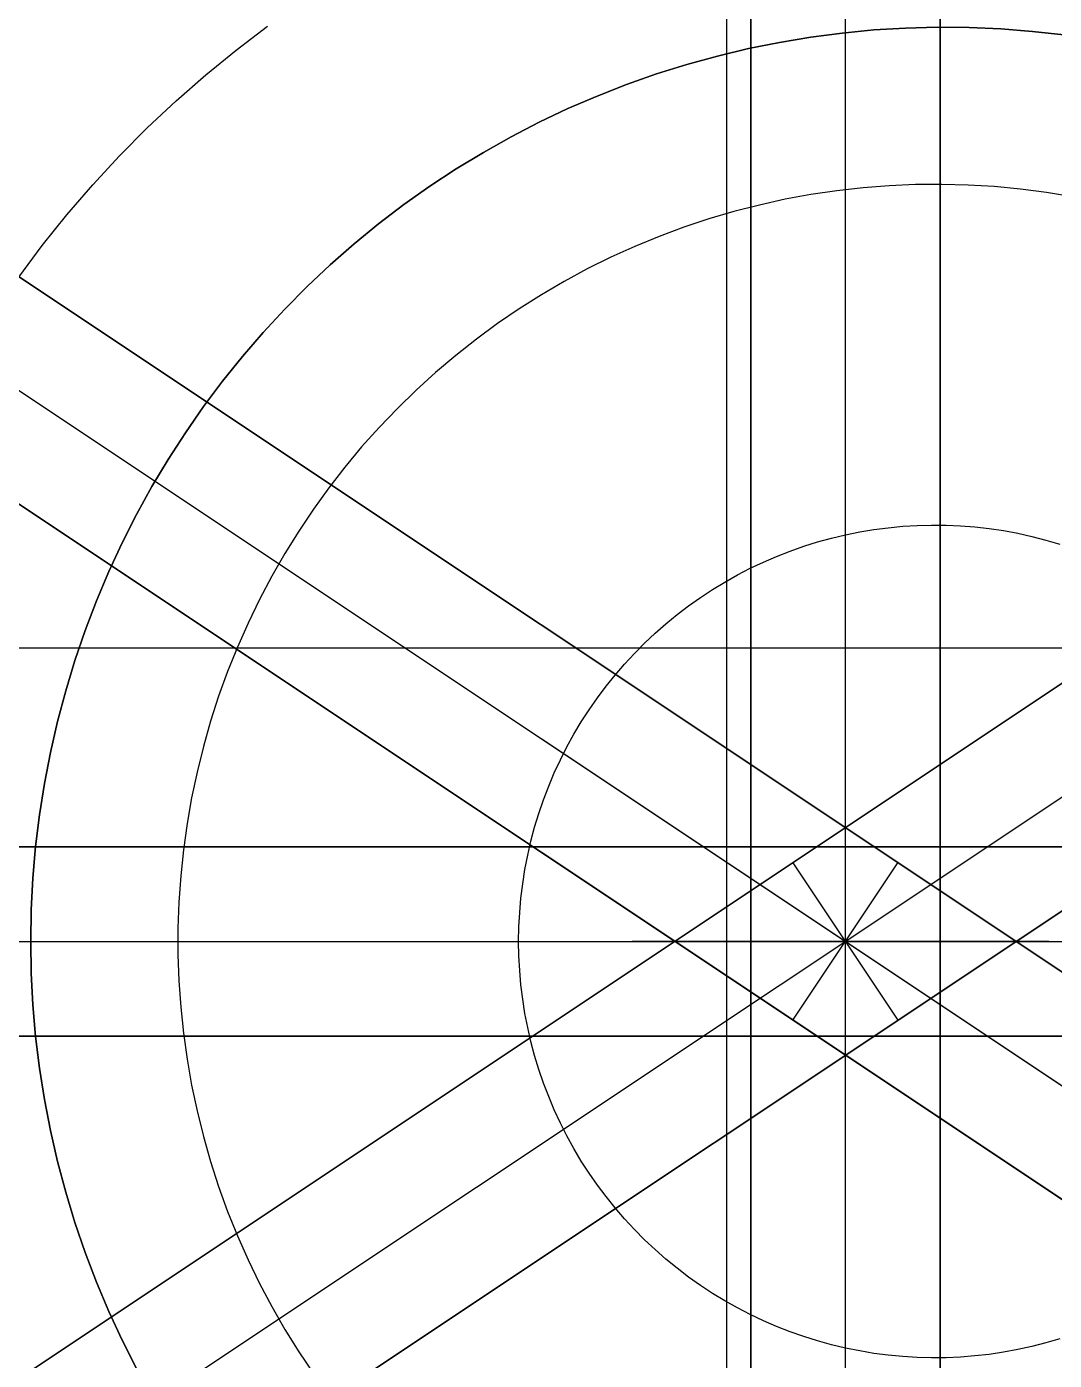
# Model space of a CAD drawing. Header units: millimetres. Extents: x 420 to 781, y -50 to 250.
# Drawn here: x 578.38 to 605.52, y 88.94 to 124.16 of the extents above; entities that cross this region are included whole.
import ezdxf

# ---------------------------------------------------------------- set-up
doc = ezdxf.new("R2010")
doc.units = ezdxf.units.MM
doc.header["$MEASUREMENT"] = 0
doc.layers.add('Default', color=178, linetype='Continuous', true_color=0x000000)
doc.layers.add('Layer 09', color=20, linetype='Continuous', true_color=0xfc262e)

msp = doc.modelspace()

# ---------------------------------------------------------------- linework, layer by layer
at = {"layer": 'Default'}
for p, q in [((448.613, 2.08, 92), (748.613, 202.08, 92)), ((448.613, 2.08), (748.613, 202.08)), ((448.613, 2.08, -80), (748.613, 202.08, -80)), ((751.387, 2.08), (451.387, 202.08)), ((451.387, 202.08), (751.387, 2.08)), ((451.387, 202.08, -80), (751.387, 2.08, -80)), ((450, 200), (750, 0)), ((750, 200, 92), (450, 0, 92)), ((450, 200, 92), (750, 0, 92)), ((596.871, 0, 354.8), (596.871, 200, 354.8)), ((596.871, 0, 454.8), (596.871, 200, 454.8)), ((597.5, 200, -80), (597.5, 0, -80)), ((597.5, 200), (597.5, 0)), ((597.5, 200, 92), (597.5, 0, 92)), ((597.5, 200, 172), (597.5, 0, 172)), ((597.5, 0, 92), (597.5, 200, 92)), ((600, 0, 88), (600, 200, 88)), ((600, 0, 92), (600, 200, 92)), ((600, 0), (600, 200)), ((600, 0), (600, 200)), ((600, 0, 4), (600, 200, 4)), ((602.5, 0, -80), (602.5, 200, -80)), ((602.5, 0), (602.5, 200)), ((602.5, 0, 92), (602.5, 200, 92)), ((602.5, 0, 172), (602.5, 200, 172)), ((602.5, 200, 92), (602.5, 0, 92)), ((448.613, 197.92), (748.613, -2.08)), ((748.613, -2.08), (448.613, 197.92)), ((748.613, -2.08, -80), (448.613, 197.92, -80)), ((751.387, 197.92, 92), (451.387, -2.08, 92)), ((751.387, 197.92), (451.387, -2.08)), ((751.387, 197.92, -80), (451.387, -2.08, -80)), ((737.993, 195, 92), (452.993, 5, 92)), ((737.993, 195, 172), (452.993, 5, 172)), ((737.993, 195, 132), (452.993, 5, 132)), ((452.993, 195, 92), (737.993, 5, 92)), ((452.993, 195, 172), (737.993, 5, 172)), ((452.993, 195, 132), (737.993, 5, 132)), ((742.5, 195, 172), (457.5, 5, 172)), ((457.5, 195, 172), (742.5, 5, 172)), ((462.007, 5, 92), (747.007, 195, 92)), ((462.007, 5, 172), (747.007, 195, 172)), ((462.007, 5, 132), (747.007, 195, 132)), ((747.007, 5, 92), (462.007, 195, 92)), ((747.007, 5, 172), (462.007, 195, 172)), ((747.007, 5, 132), (462.007, 195, 132)), ((583.912, 123.547, 204.8), (584.74, 124.178, 204.8)), ((583.912, 123.547, 179.8), (584.74, 124.178, 179.8)), ((583.912, 123.547, 172), (584.74, 124.178, 172)), ((599.917, 123.996, 204.8), (600.751, 124.076, 204.8)), ((600.751, 124.076, 204.8), (599.917, 123.996, 204.8)), ((600.751, 124.076, 341.8), (599.917, 123.996, 341.8)), ((600.751, 124.076, 204.8), (601.588, 124.127, 204.8)), ((601.588, 124.127, 204.8), (600.751, 124.076, 204.8)), ((601.588, 124.127, 341.8), (600.751, 124.076, 341.8)), ((601.588, 124.127, 204.8), (602.426, 124.149, 204.8)), ((602.426, 124.149, 204.8), (601.588, 124.127, 204.8)), ((602.426, 124.149, 341.8), (601.588, 124.127, 341.8)), ((602.426, 124.149, 204.8), (603.264, 124.142, 204.8)), ((603.264, 124.142, 204.8), (602.426, 124.149, 204.8)), ((603.264, 124.142, 341.8), (602.426, 124.149, 341.8)), ((603.264, 124.142, 204.8), (604.102, 124.105, 204.8)), ((604.102, 124.105, 204.8), (603.264, 124.142, 204.8)), ((604.102, 124.105, 341.8), (603.264, 124.142, 341.8)), ((604.102, 124.105, 204.8), (604.937, 124.04, 204.8)), ((604.937, 124.04, 204.8), (604.102, 124.105, 204.8)), ((604.937, 124.04, 341.8), (604.102, 124.105, 341.8)), ((604.937, 124.04, 204.8), (605.77, 123.946, 204.8)), ((605.77, 123.946, 204.8), (604.937, 124.04, 204.8)), ((605.77, 123.946, 341.8), (604.937, 124.04, 341.8)), ((597.437, 123.584, 204.8), (598.259, 123.75, 204.8)), ((598.259, 123.75, 204.8), (597.437, 123.584, 204.8)), ((598.259, 123.75, 341.8), (597.437, 123.584, 341.8)), ((598.259, 123.75, 204.8), (599.085, 123.888, 204.8)), ((599.085, 123.888, 204.8), (598.259, 123.75, 204.8)), ((599.085, 123.888, 341.8), (598.259, 123.75, 341.8)), ((599.085, 123.888, 204.8), (599.917, 123.996, 204.8)), ((599.917, 123.996, 204.8), (599.085, 123.888, 204.8)), ((599.917, 123.996, 341.8), (599.085, 123.888, 341.8)), ((583.106, 122.888, 204.8), (583.912, 123.547, 204.8)), ((583.106, 122.888, 179.8), (583.912, 123.547, 179.8)), ((583.106, 122.888, 172), (583.912, 123.547, 172)), ((595.813, 123.166, 204.8), (596.622, 123.389, 204.8)), ((596.622, 123.389, 204.8), (595.813, 123.166, 204.8)), ((596.622, 123.389, 341.8), (595.813, 123.166, 341.8)), ((596.622, 123.389, 204.8), (597.437, 123.584, 204.8)), ((597.437, 123.584, 204.8), (596.622, 123.389, 204.8)), ((597.437, 123.584, 341.8), (596.622, 123.389, 341.8)), ((595.013, 122.916, 204.8), (595.813, 123.166, 204.8)), ((595.813, 123.166, 204.8), (595.013, 122.916, 204.8)), ((595.813, 123.166, 341.8), (595.013, 122.916, 341.8)), ((582.323, 122.201, 204.8), (583.106, 122.888, 204.8)), ((582.323, 122.201, 179.8), (583.106, 122.888, 179.8)), ((582.323, 122.201, 172), (583.106, 122.888, 172)), ((593.442, 122.332, 204.8), (594.223, 122.637, 204.8)), ((594.223, 122.637, 204.8), (593.442, 122.332, 204.8)), ((594.223, 122.637, 341.8), (593.442, 122.332, 341.8)), ((594.223, 122.637, 204.8), (595.013, 122.916, 204.8)), ((595.013, 122.916, 204.8), (594.223, 122.637, 204.8)), ((595.013, 122.916, 341.8), (594.223, 122.637, 341.8)), ((592.673, 121.999, 204.8), (593.442, 122.332, 204.8)), ((593.442, 122.332, 204.8), (592.673, 121.999, 204.8)), ((593.442, 122.332, 341.8), (592.673, 121.999, 341.8)), ((581.565, 121.488, 204.8), (582.323, 122.201, 204.8)), ((581.565, 121.488, 179.8), (582.323, 122.201, 179.8)), ((581.565, 121.488, 172), (582.323, 122.201, 172)), ((591.915, 121.64, 204.8), (592.673, 121.999, 204.8)), ((592.673, 121.999, 204.8), (591.915, 121.64, 204.8)), ((592.673, 121.999, 341.8), (591.915, 121.64, 341.8)), ((591.17, 121.255, 204.8), (591.915, 121.64, 204.8)), ((591.915, 121.64, 204.8), (591.17, 121.255, 204.8)), ((591.915, 121.64, 341.8), (591.17, 121.255, 341.8)), ((580.832, 120.748, 204.8), (581.565, 121.488, 204.8)), ((580.832, 120.748, 179.8), (581.565, 121.488, 179.8)), ((580.832, 120.748, 172), (581.565, 121.488, 172)), ((590.44, 120.844, 204.8), (591.17, 121.255, 204.8)), ((591.17, 121.255, 204.8), (590.44, 120.844, 204.8)), ((591.17, 121.255, 341.8), (590.44, 120.844, 341.8)), ((589.724, 120.408, 204.8), (590.44, 120.844, 204.8)), ((590.44, 120.844, 204.8), (589.724, 120.408, 204.8)), ((590.44, 120.844, 341.8), (589.724, 120.408, 341.8)), ((580.125, 119.983, 204.8), (580.832, 120.748, 204.8)), ((580.125, 119.983, 179.8), (580.832, 120.748, 179.8)), ((580.125, 119.983, 172), (580.832, 120.748, 172)), ((589.023, 119.948, 204.8), (589.724, 120.408, 204.8)), ((589.724, 120.408, 204.8), (589.023, 119.948, 204.8)), ((589.724, 120.408, 341.8), (589.023, 119.948, 341.8)), ((579.444, 119.195, 204.8), (580.125, 119.983, 204.8)), ((579.444, 119.195, 179.8), (580.125, 119.983, 179.8)), ((579.444, 119.195, 172), (580.125, 119.983, 172)), ((588.339, 119.464, 204.8), (589.023, 119.948, 204.8)), ((589.023, 119.948, 204.8), (588.339, 119.464, 204.8)), ((589.023, 119.948, 341.8), (588.339, 119.464, 341.8)), ((587.672, 118.956, 204.8), (588.339, 119.464, 204.8)), ((588.339, 119.464, 204.8), (587.672, 118.956, 204.8)), ((588.339, 119.464, 341.8), (587.672, 118.956, 341.8)), ((578.792, 118.383, 204.8), (579.444, 119.195, 204.8)), ((578.792, 118.383, 179.8), (579.444, 119.195, 179.8)), ((578.792, 118.383, 172), (579.444, 119.195, 172)), ((587.023, 118.425, 204.8), (587.672, 118.956, 204.8)), ((587.672, 118.956, 204.8), (587.023, 118.425, 204.8)), ((587.672, 118.956, 341.8), (587.023, 118.425, 341.8)), ((578.168, 117.549, 204.8), (578.792, 118.383, 204.8)), ((578.168, 117.549, 179.8), (578.792, 118.383, 179.8)), ((578.168, 117.549, 172), (578.792, 118.383, 172)), ((586.393, 117.872, 204.8), (587.023, 118.425, 204.8)), ((587.023, 118.425, 204.8), (586.393, 117.872, 204.8)), ((587.023, 118.425, 341.8), (586.393, 117.872, 341.8)), ((585.783, 117.297, 204.8), (586.393, 117.872, 204.8)), ((586.393, 117.872, 204.8), (585.783, 117.297, 204.8)), ((586.393, 117.872, 341.8), (585.783, 117.297, 341.8)), ((585.192, 116.702, 204.8), (585.783, 117.297, 204.8)), ((585.783, 117.297, 204.8), (585.192, 116.702, 204.8)), ((585.783, 117.297, 341.8), (585.192, 116.702, 341.8)), ((584.623, 116.087, 204.8), (585.192, 116.702, 204.8)), ((585.192, 116.702, 204.8), (584.623, 116.087, 204.8)), ((585.192, 116.702, 341.8), (584.623, 116.087, 341.8)), ((584.076, 115.452, 204.8), (584.623, 116.087, 204.8)), ((584.623, 116.087, 204.8), (584.076, 115.452, 204.8)), ((584.623, 116.087, 341.8), (584.076, 115.452, 341.8)), ((583.551, 114.798, 204.8), (584.076, 115.452, 204.8)), ((584.076, 115.452, 204.8), (583.551, 114.798, 204.8)), ((584.076, 115.452, 341.8), (583.551, 114.798, 341.8)), ((583.049, 114.127, 204.8), (583.551, 114.798, 204.8)), ((583.551, 114.798, 204.8), (583.049, 114.127, 204.8)), ((583.551, 114.798, 341.8), (583.049, 114.127, 341.8)), ((582.57, 113.439, 204.8), (583.049, 114.127, 204.8)), ((583.049, 114.127, 204.8), (582.57, 113.439, 204.8)), ((583.049, 114.127, 341.8), (582.57, 113.439, 341.8)), ((582.116, 112.734, 204.8), (582.57, 113.439, 204.8)), ((582.57, 113.439, 204.8), (582.116, 112.734, 204.8)), ((582.57, 113.439, 341.8), (582.116, 112.734, 341.8)), ((581.686, 112.014, 204.8), (582.116, 112.734, 204.8)), ((582.116, 112.734, 204.8), (581.686, 112.014, 204.8)), ((582.116, 112.734, 341.8), (581.686, 112.014, 341.8)), ((581.282, 111.28, 204.8), (581.686, 112.014, 204.8)), ((581.686, 112.014, 204.8), (581.282, 111.28, 204.8)), ((581.686, 112.014, 341.8), (581.282, 111.28, 341.8)), ((580.903, 110.532, 204.8), (581.282, 111.28, 204.8)), ((581.282, 111.28, 204.8), (580.903, 110.532, 204.8)), ((581.282, 111.28, 341.8), (580.903, 110.532, 341.8)), ((601.513, 110.966, 351.8), (601.894, 110.99, 351.8)), ((601.513, 110.966, 341.8), (601.894, 110.99, 341.8)), ((601.894, 110.99, 351.8), (602.276, 111, 351.8)), ((601.894, 110.99, 341.8), (602.276, 111, 341.8)), ((602.276, 111, 351.8), (602.658, 110.996, 351.8)), ((602.276, 111, 341.8), (602.658, 110.996, 341.8)), ((602.658, 110.996, 351.8), (603.039, 110.98, 351.8)), ((602.658, 110.996, 341.8), (603.039, 110.98, 341.8)), ((603.039, 110.98, 351.8), (603.42, 110.95, 351.8)), ((603.039, 110.98, 341.8), (603.42, 110.95, 341.8)), ((599.264, 110.552, 351.8), (599.632, 110.653, 351.8)), ((599.264, 110.552, 341.8), (599.632, 110.653, 341.8)), ((599.632, 110.653, 351.8), (600.003, 110.742, 351.8)), ((599.632, 110.653, 341.8), (600.003, 110.742, 341.8)), ((600.003, 110.742, 351.8), (600.378, 110.818, 351.8)), ((600.003, 110.742, 341.8), (600.378, 110.818, 341.8)), ((600.378, 110.818, 351.8), (600.754, 110.881, 351.8)), ((600.378, 110.818, 341.8), (600.754, 110.881, 341.8)), ((600.754, 110.881, 351.8), (601.133, 110.93, 351.8)), ((600.754, 110.881, 341.8), (601.133, 110.93, 341.8)), ((601.133, 110.93, 351.8), (601.513, 110.966, 351.8)), ((601.133, 110.93, 341.8), (601.513, 110.966, 341.8)), ((603.42, 110.95, 351.8), (603.799, 110.907, 351.8)), ((603.42, 110.95, 341.8), (603.799, 110.907, 341.8)), ((603.799, 110.907, 351.8), (604.177, 110.851, 351.8)), ((603.799, 110.907, 341.8), (604.177, 110.851, 341.8)), ((604.177, 110.851, 351.8), (604.552, 110.782, 351.8)), ((604.177, 110.851, 341.8), (604.552, 110.782, 341.8)), ((604.552, 110.782, 351.8), (604.925, 110.699, 351.8)), ((604.552, 110.782, 341.8), (604.925, 110.699, 341.8)), ((604.925, 110.699, 351.8), (605.295, 110.604, 351.8)), ((604.925, 110.699, 341.8), (605.295, 110.604, 341.8)), ((580.551, 109.772, 204.8), (580.903, 110.532, 204.8)), ((580.903, 110.532, 204.8), (580.551, 109.772, 204.8)), ((580.903, 110.532, 341.8), (580.551, 109.772, 341.8)), ((598.184, 110.172, 351.8), (598.539, 110.311, 351.8)), ((598.184, 110.172, 341.8), (598.539, 110.311, 341.8)), ((598.539, 110.311, 351.8), (598.9, 110.438, 351.8)), ((598.539, 110.311, 341.8), (598.9, 110.438, 341.8)), ((598.9, 110.438, 351.8), (599.264, 110.552, 351.8)), ((598.9, 110.438, 341.8), (599.264, 110.552, 341.8)), ((605.295, 110.604, 351.8), (605.661, 110.496, 351.8)), ((605.295, 110.604, 341.8), (605.661, 110.496, 341.8)), ((597.488, 109.857, 351.8), (597.833, 110.02, 351.8)), ((597.488, 109.857, 341.8), (597.833, 110.02, 341.8)), ((597.833, 110.02, 351.8), (598.184, 110.172, 351.8)), ((597.833, 110.02, 341.8), (598.184, 110.172, 341.8)), ((580.225, 108.999, 204.8), (580.551, 109.772, 204.8)), ((580.551, 109.772, 204.8), (580.225, 108.999, 204.8)), ((580.551, 109.772, 341.8), (580.225, 108.999, 341.8)), ((596.816, 109.494, 351.8), (597.149, 109.681, 351.8)), ((596.816, 109.494, 341.8), (597.149, 109.681, 341.8)), ((597.149, 109.681, 351.8), (597.488, 109.857, 351.8)), ((597.149, 109.681, 341.8), (597.488, 109.857, 341.8)), ((596.171, 109.086, 351.8), (596.49, 109.296, 351.8)), ((596.171, 109.086, 341.8), (596.49, 109.296, 341.8)), ((596.49, 109.296, 351.8), (596.816, 109.494, 351.8)), ((596.49, 109.296, 341.8), (596.816, 109.494, 341.8)), ((579.926, 108.216, 204.8), (580.225, 108.999, 204.8)), ((580.225, 108.999, 204.8), (579.926, 108.216, 204.8)), ((580.225, 108.999, 341.8), (579.926, 108.216, 341.8)), ((595.556, 108.634, 351.8), (595.859, 108.865, 351.8)), ((595.556, 108.634, 341.8), (595.859, 108.865, 341.8)), ((595.859, 108.865, 351.8), (596.171, 109.086, 351.8)), ((595.859, 108.865, 341.8), (596.171, 109.086, 341.8)), ((595.26, 108.392, 351.8), (595.556, 108.634, 351.8)), ((595.26, 108.392, 341.8), (595.556, 108.634, 341.8)), ((579.655, 107.423, 204.8), (579.926, 108.216, 204.8)), ((579.926, 108.216, 204.8), (579.655, 107.423, 204.8)), ((579.926, 108.216, 341.8), (579.655, 107.423, 341.8)), ((594.973, 108.14, 351.8), (595.26, 108.392, 351.8)), ((594.973, 108.14, 341.8), (595.26, 108.392, 341.8)), ((594.426, 107.608, 351.8), (594.695, 107.879, 351.8)), ((594.426, 107.608, 341.8), (594.695, 107.879, 341.8)), ((594.695, 107.879, 351.8), (594.973, 108.14, 351.8)), ((594.695, 107.879, 341.8), (594.973, 108.14, 341.8)), ((655.079, 107.75, 172), (567.479, 107.75, 172)), ((655.079, 107.75, 179.8), (567.479, 107.75, 179.8)), ((594.167, 107.327, 351.8), (594.426, 107.608, 351.8)), ((594.167, 107.327, 341.8), (594.426, 107.608, 341.8)), ((579.411, 106.621, 204.8), (579.655, 107.423, 204.8)), ((579.655, 107.423, 204.8), (579.411, 106.621, 204.8)), ((579.655, 107.423, 341.8), (579.411, 106.621, 341.8)), ((593.918, 107.038, 351.8), (594.167, 107.327, 351.8)), ((593.918, 107.038, 341.8), (594.167, 107.327, 341.8)), ((593.678, 106.74, 351.8), (593.918, 107.038, 351.8)), ((593.678, 106.74, 341.8), (593.918, 107.038, 341.8)), ((579.195, 105.811, 204.8), (579.411, 106.621, 204.8)), ((579.411, 106.621, 204.8), (579.195, 105.811, 204.8)), ((579.411, 106.621, 341.8), (579.195, 105.811, 341.8)), ((593.232, 106.121, 351.8), (593.45, 106.435, 351.8)), ((593.232, 106.121, 341.8), (593.45, 106.435, 341.8)), ((593.45, 106.435, 351.8), (593.678, 106.74, 351.8)), ((593.45, 106.435, 341.8), (593.678, 106.74, 341.8)), ((593.025, 105.8, 351.8), (593.232, 106.121, 351.8)), ((593.025, 105.8, 341.8), (593.232, 106.121, 341.8)), ((579.007, 104.994, 204.8), (579.195, 105.811, 204.8)), ((579.195, 105.811, 204.8), (579.007, 104.994, 204.8)), ((579.195, 105.811, 341.8), (579.007, 104.994, 341.8)), ((592.829, 105.472, 351.8), (593.025, 105.8, 351.8)), ((592.829, 105.472, 341.8), (593.025, 105.8, 341.8)), ((592.645, 105.138, 351.8), (592.829, 105.472, 351.8)), ((592.645, 105.138, 341.8), (592.829, 105.472, 341.8)), ((578.848, 104.171, 204.8), (579.007, 104.994, 204.8)), ((579.007, 104.994, 204.8), (578.848, 104.171, 204.8)), ((579.007, 104.994, 341.8), (578.848, 104.171, 341.8)), ((592.473, 104.797, 351.8), (592.645, 105.138, 351.8)), ((592.473, 104.797, 341.8), (592.645, 105.138, 341.8)), ((592.312, 104.451, 351.8), (592.473, 104.797, 351.8)), ((592.312, 104.451, 341.8), (592.473, 104.797, 341.8)), ((592.164, 104.099, 351.8), (592.312, 104.451, 351.8)), ((592.164, 104.099, 341.8), (592.312, 104.451, 341.8)), ((578.718, 103.343, 204.8), (578.848, 104.171, 204.8)), ((578.848, 104.171, 204.8), (578.718, 103.343, 204.8)), ((578.848, 104.171, 341.8), (578.718, 103.343, 341.8)), ((592.028, 103.742, 351.8), (592.164, 104.099, 351.8)), ((592.028, 103.742, 341.8), (592.164, 104.099, 341.8)), ((591.904, 103.381, 351.8), (592.028, 103.742, 351.8)), ((591.904, 103.381, 341.8), (592.028, 103.742, 341.8)), ((578.616, 102.51, 204.8), (578.718, 103.343, 204.8)), ((578.718, 103.343, 204.8), (578.616, 102.51, 204.8)), ((578.718, 103.343, 341.8), (578.616, 102.51, 341.8)), ((591.793, 103.016, 351.8), (591.904, 103.381, 351.8)), ((591.793, 103.016, 341.8), (591.904, 103.381, 341.8)), ((591.695, 102.647, 351.8), (591.793, 103.016, 351.8)), ((591.695, 102.647, 341.8), (591.793, 103.016, 341.8)), ((591.609, 102.275, 351.8), (591.695, 102.647, 351.8)), ((591.609, 102.275, 341.8), (591.695, 102.647, 341.8)), ((750, 102.5, -80), (450, 102.5, -80)), ((750, 102.5), (450, 102.5)), ((750, 102.5, 92), (450, 102.5, 92)), ((750, 102.5, 172), (450, 102.5, 172)), ((450, 102.5, 92), (750, 102.5, 92)), ((578.544, 101.675, 204.8), (578.616, 102.51, 204.8)), ((578.616, 102.51, 204.8), (578.544, 101.675, 204.8)), ((578.616, 102.51, 341.8), (578.544, 101.675, 341.8)), ((591.537, 101.9, 351.8), (591.609, 102.275, 351.8)), ((591.537, 101.9, 341.8), (591.609, 102.275, 341.8)), ((591.477, 101.523, 351.8), (591.537, 101.9, 351.8)), ((591.477, 101.523, 341.8), (591.537, 101.9, 341.8)), ((598.613, 102.08, 92), (598.613, 102.08, 172)), ((598.613, 102.08, 92), (601.387, 97.92, 92)), ((598.613, 102.08, 172), (601.387, 97.92, 172)), ((598.613, 97.92, 92), (601.387, 102.08, 92)), ((598.613, 97.92, 172), (601.387, 102.08, 172)), ((601.387, 102.08, 92), (601.387, 102.08, 172)), ((578.5, 100.838, 204.8), (578.544, 101.675, 204.8)), ((578.544, 101.675, 204.8), (578.5, 100.838, 204.8)), ((578.544, 101.675, 341.8), (578.5, 100.838, 341.8)), ((591.431, 101.143, 351.8), (591.477, 101.523, 351.8)), ((591.431, 101.143, 341.8), (591.477, 101.523, 341.8)), ((591.398, 100.763, 351.8), (591.431, 101.143, 351.8)), ((591.398, 100.763, 341.8), (591.431, 101.143, 341.8)), ((578.485, 100, 204.8), (578.5, 100.838, 204.8)), ((578.5, 100.838, 204.8), (578.485, 100, 204.8)), ((578.5, 100.838, 341.8), (578.485, 100, 341.8)), ((591.378, 100.382, 351.8), (591.398, 100.763, 351.8)), ((591.378, 100.382, 341.8), (591.398, 100.763, 341.8)), ((591.371, 100, 351.8), (591.378, 100.382, 351.8)), ((591.371, 100, 341.8), (591.378, 100.382, 341.8)), ((450, 100, 88), (750, 100, 88)), ((450, 100, 92), (750, 100, 92)), ((450, 100), (750, 100)), ((450, 100), (750, 100)), ((450, 100, 4), (750, 100, 4)), ((578.5, 99.162, 204.8), (578.485, 100, 204.8)), ((578.485, 100, 204.8), (578.5, 99.162, 204.8)), ((578.485, 100, 204.8), (578.485, 100, 341.8)), ((578.485, 100, 341.8), (578.5, 99.162, 341.8)), ((591.378, 99.618, 351.8), (591.371, 100, 351.8)), ((591.371, 100, 351.8), (591.371, 100, 341.8)), ((591.378, 99.618, 341.8), (591.371, 100, 341.8)), ((605.371, 100, 347), (594.371, 100, 347)), ((591.398, 99.237, 351.8), (591.378, 99.618, 351.8)), ((591.398, 99.237, 341.8), (591.378, 99.618, 341.8)), ((578.544, 98.325, 204.8), (578.5, 99.162, 204.8)), ((578.5, 99.162, 204.8), (578.544, 98.325, 204.8)), ((578.5, 99.162, 341.8), (578.544, 98.325, 341.8)), ((591.431, 98.857, 351.8), (591.398, 99.237, 351.8)), ((591.431, 98.857, 341.8), (591.398, 99.237, 341.8)), ((591.477, 98.477, 351.8), (591.431, 98.857, 351.8)), ((591.477, 98.477, 341.8), (591.431, 98.857, 341.8)), ((578.616, 97.49, 204.8), (578.544, 98.325, 204.8)), ((578.544, 98.325, 204.8), (578.616, 97.49, 204.8)), ((578.544, 98.325, 341.8), (578.616, 97.49, 341.8)), ((591.537, 98.1, 351.8), (591.477, 98.477, 351.8)), ((591.537, 98.1, 341.8), (591.477, 98.477, 341.8)), ((591.609, 97.725, 351.8), (591.537, 98.1, 351.8)), ((591.609, 97.725, 341.8), (591.537, 98.1, 341.8)), ((591.695, 97.353, 351.8), (591.609, 97.725, 351.8)), ((591.695, 97.353, 341.8), (591.609, 97.725, 341.8)), ((598.613, 97.92, 92), (598.613, 97.92, 172)), ((601.387, 97.92, 92), (601.387, 97.92, 172)), ((450, 97.5, -80), (750, 97.5, -80)), ((450, 97.5), (750, 97.5)), ((450, 97.5, 92), (750, 97.5, 92)), ((450, 97.5, 172), (750, 97.5, 172)), ((750, 97.5, 92), (450, 97.5, 92)), ((578.718, 96.657, 204.8), (578.616, 97.49, 204.8)), ((578.616, 97.49, 204.8), (578.718, 96.657, 204.8)), ((578.616, 97.49, 341.8), (578.718, 96.657, 341.8)), ((591.793, 96.984, 351.8), (591.695, 97.353, 351.8)), ((591.793, 96.984, 341.8), (591.695, 97.353, 341.8)), ((591.904, 96.619, 351.8), (591.793, 96.984, 351.8)), ((591.904, 96.619, 341.8), (591.793, 96.984, 341.8)), ((578.848, 95.829, 204.8), (578.718, 96.657, 204.8)), ((578.718, 96.657, 204.8), (578.848, 95.829, 204.8)), ((578.718, 96.657, 341.8), (578.848, 95.829, 341.8)), ((592.028, 96.258, 351.8), (591.904, 96.619, 351.8)), ((592.028, 96.258, 341.8), (591.904, 96.619, 341.8)), ((592.164, 95.901, 351.8), (592.028, 96.258, 351.8)), ((592.164, 95.901, 341.8), (592.028, 96.258, 341.8)), ((579.007, 95.006, 204.8), (578.848, 95.829, 204.8)), ((578.848, 95.829, 204.8), (579.007, 95.006, 204.8)), ((578.848, 95.829, 341.8), (579.007, 95.006, 341.8)), ((592.312, 95.549, 351.8), (592.164, 95.901, 351.8)), ((592.312, 95.549, 341.8), (592.164, 95.901, 341.8)), ((592.473, 95.203, 351.8), (592.312, 95.549, 351.8)), ((592.473, 95.203, 341.8), (592.312, 95.549, 341.8)), ((592.645, 94.862, 351.8), (592.473, 95.203, 351.8)), ((592.645, 94.862, 341.8), (592.473, 95.203, 341.8)), ((579.195, 94.189, 204.8), (579.007, 95.006, 204.8)), ((579.007, 95.006, 204.8), (579.195, 94.189, 204.8)), ((579.007, 95.006, 341.8), (579.195, 94.189, 341.8)), ((592.829, 94.528, 351.8), (592.645, 94.862, 351.8)), ((592.829, 94.528, 341.8), (592.645, 94.862, 341.8)), ((593.025, 94.2, 351.8), (592.829, 94.528, 351.8)), ((593.025, 94.2, 341.8), (592.829, 94.528, 341.8)), ((579.411, 93.379, 204.8), (579.195, 94.189, 204.8)), ((579.195, 94.189, 204.8), (579.411, 93.379, 204.8)), ((579.195, 94.189, 341.8), (579.411, 93.379, 341.8)), ((593.232, 93.879, 351.8), (593.025, 94.2, 351.8)), ((593.232, 93.879, 341.8), (593.025, 94.2, 341.8)), ((593.45, 93.565, 351.8), (593.232, 93.879, 351.8)), ((593.45, 93.565, 341.8), (593.232, 93.879, 341.8)), ((579.655, 92.577, 204.8), (579.411, 93.379, 204.8)), ((579.411, 93.379, 204.8), (579.655, 92.577, 204.8)), ((579.411, 93.379, 341.8), (579.655, 92.577, 341.8)), ((593.678, 93.26, 351.8), (593.45, 93.565, 351.8)), ((593.678, 93.26, 341.8), (593.45, 93.565, 341.8)), ((593.918, 92.962, 351.8), (593.678, 93.26, 351.8)), ((593.918, 92.962, 341.8), (593.678, 93.26, 341.8)), ((594.167, 92.673, 351.8), (593.918, 92.962, 351.8)), ((594.167, 92.673, 341.8), (593.918, 92.962, 341.8)), ((594.426, 92.392, 351.8), (594.167, 92.673, 351.8)), ((594.426, 92.392, 341.8), (594.167, 92.673, 341.8)), ((579.926, 91.784, 204.8), (579.655, 92.577, 204.8)), ((579.655, 92.577, 204.8), (579.926, 91.784, 204.8)), ((579.655, 92.577, 341.8), (579.926, 91.784, 341.8)), ((594.695, 92.121, 351.8), (594.426, 92.392, 351.8)), ((594.695, 92.121, 341.8), (594.426, 92.392, 341.8)), ((594.973, 91.86, 351.8), (594.695, 92.121, 351.8)), ((594.973, 91.86, 341.8), (594.695, 92.121, 341.8)), ((580.225, 91.001, 204.8), (579.926, 91.784, 204.8)), ((579.926, 91.784, 204.8), (580.225, 91.001, 204.8)), ((579.926, 91.784, 341.8), (580.225, 91.001, 341.8)), ((595.26, 91.608, 351.8), (594.973, 91.86, 351.8)), ((595.26, 91.608, 341.8), (594.973, 91.86, 341.8)), ((595.556, 91.366, 351.8), (595.26, 91.608, 351.8)), ((595.556, 91.366, 341.8), (595.26, 91.608, 341.8)), ((595.859, 91.135, 351.8), (595.556, 91.366, 351.8)), ((595.859, 91.135, 341.8), (595.556, 91.366, 341.8)), ((580.551, 90.228, 204.8), (580.225, 91.001, 204.8)), ((580.225, 91.001, 204.8), (580.551, 90.228, 204.8)), ((580.225, 91.001, 341.8), (580.551, 90.228, 341.8)), ((596.171, 90.914, 351.8), (595.859, 91.135, 351.8)), ((596.171, 90.914, 341.8), (595.859, 91.135, 341.8)), ((596.49, 90.704, 351.8), (596.171, 90.914, 351.8)), ((596.49, 90.704, 341.8), (596.171, 90.914, 341.8)), ((596.816, 90.506, 351.8), (596.49, 90.704, 351.8)), ((596.816, 90.506, 341.8), (596.49, 90.704, 341.8)), ((580.903, 89.468, 204.8), (580.551, 90.228, 204.8)), ((580.551, 90.228, 204.8), (580.903, 89.468, 204.8)), ((580.551, 90.228, 341.8), (580.903, 89.468, 341.8)), ((597.149, 90.319, 351.8), (596.816, 90.506, 351.8)), ((597.149, 90.319, 341.8), (596.816, 90.506, 341.8)), ((597.488, 90.143, 351.8), (597.149, 90.319, 351.8)), ((597.488, 90.143, 341.8), (597.149, 90.319, 341.8)), ((597.833, 89.98, 351.8), (597.488, 90.143, 351.8)), ((597.833, 89.98, 341.8), (597.488, 90.143, 341.8)), ((598.184, 89.828, 351.8), (597.833, 89.98, 351.8)), ((598.184, 89.828, 341.8), (597.833, 89.98, 341.8)), ((598.539, 89.689, 351.8), (598.184, 89.828, 351.8)), ((598.539, 89.689, 341.8), (598.184, 89.828, 341.8)), ((598.9, 89.562, 351.8), (598.539, 89.689, 351.8)), ((598.9, 89.562, 341.8), (598.539, 89.689, 341.8)), ((599.264, 89.448, 351.8), (598.9, 89.562, 351.8)), ((599.264, 89.448, 341.8), (598.9, 89.562, 341.8)), ((605.661, 89.504, 351.8), (605.295, 89.396, 351.8)), ((605.661, 89.504, 341.8), (605.295, 89.396, 341.8)), ((581.282, 88.72, 204.8), (580.903, 89.468, 204.8)), ((580.903, 89.468, 204.8), (581.282, 88.72, 204.8)), ((580.903, 89.468, 341.8), (581.282, 88.72, 341.8)), ((599.632, 89.347, 351.8), (599.264, 89.448, 351.8)), ((599.632, 89.347, 341.8), (599.264, 89.448, 341.8)), ((600.003, 89.258, 351.8), (599.632, 89.347, 351.8)), ((600.003, 89.258, 341.8), (599.632, 89.347, 341.8)), ((600.378, 89.182, 351.8), (600.003, 89.258, 351.8)), ((600.378, 89.182, 341.8), (600.003, 89.258, 341.8)), ((600.754, 89.119, 351.8), (600.378, 89.182, 351.8)), ((600.754, 89.119, 341.8), (600.378, 89.182, 341.8)), ((604.177, 89.149, 351.8), (603.799, 89.093, 351.8)), ((604.177, 89.149, 341.8), (603.799, 89.093, 341.8)), ((604.552, 89.218, 351.8), (604.177, 89.149, 351.8)), ((604.552, 89.218, 341.8), (604.177, 89.149, 341.8)), ((604.925, 89.301, 351.8), (604.552, 89.218, 351.8)), ((604.925, 89.301, 341.8), (604.552, 89.218, 341.8)), ((605.295, 89.396, 351.8), (604.925, 89.301, 351.8)), ((605.295, 89.396, 341.8), (604.925, 89.301, 341.8)), ((601.133, 89.07, 351.8), (600.754, 89.119, 351.8)), ((601.133, 89.07, 341.8), (600.754, 89.119, 341.8)), ((601.513, 89.034, 351.8), (601.133, 89.07, 351.8)), ((601.513, 89.034, 341.8), (601.133, 89.07, 341.8)), ((601.894, 89.01, 351.8), (601.513, 89.034, 351.8)), ((601.894, 89.01, 341.8), (601.513, 89.034, 341.8)), ((602.276, 89, 351.8), (601.894, 89.01, 351.8)), ((602.276, 89, 341.8), (601.894, 89.01, 341.8)), ((602.658, 89.004, 351.8), (602.276, 89, 351.8)), ((602.658, 89.004, 341.8), (602.276, 89, 341.8)), ((603.039, 89.02, 351.8), (602.658, 89.004, 351.8)), ((603.039, 89.02, 341.8), (602.658, 89.004, 341.8)), ((603.42, 89.05, 351.8), (603.039, 89.02, 351.8)), ((603.42, 89.05, 341.8), (603.039, 89.02, 341.8)), ((603.799, 89.093, 351.8), (603.42, 89.05, 351.8)), ((603.799, 89.093, 341.8), (603.42, 89.05, 341.8))]:
    msp.add_line(p, q, dxfattribs=at)
at = {"layer": 'Layer 09'}
for p, q in [((599.775, 119.831, 351.8), (599.088, 119.729, 351.8)), ((599.775, 119.831, 354.8), (599.088, 119.729, 354.8)), ((600.465, 119.909, 351.8), (599.775, 119.831, 351.8)), ((600.465, 119.909, 354.8), (599.775, 119.831, 354.8)), ((601.157, 119.963, 351.8), (600.465, 119.909, 351.8)), ((601.157, 119.963, 354.8), (600.465, 119.909, 354.8)), ((601.851, 119.993, 351.8), (601.157, 119.963, 351.8)), ((601.851, 119.993, 354.8), (601.157, 119.963, 354.8)), ((602.545, 119.999, 351.8), (601.851, 119.993, 351.8)), ((602.545, 119.999, 354.8), (601.851, 119.993, 354.8)), ((603.239, 119.981, 351.8), (602.545, 119.999, 351.8)), ((603.239, 119.981, 354.8), (602.545, 119.999, 354.8)), ((603.932, 119.939, 351.8), (603.239, 119.981, 351.8)), ((603.932, 119.939, 354.8), (603.239, 119.981, 354.8)), ((604.623, 119.873, 351.8), (603.932, 119.939, 351.8)), ((604.623, 119.873, 354.8), (603.932, 119.939, 354.8)), ((605.311, 119.783, 351.8), (604.623, 119.873, 351.8)), ((605.311, 119.783, 354.8), (604.623, 119.873, 354.8)), ((605.996, 119.669, 351.8), (605.311, 119.783, 351.8)), ((605.996, 119.669, 354.8), (605.311, 119.783, 354.8)), ((597.728, 119.453, 351.8), (597.055, 119.281, 351.8)), ((597.728, 119.453, 354.8), (597.055, 119.281, 354.8)), ((598.406, 119.603, 351.8), (597.728, 119.453, 351.8)), ((598.406, 119.603, 354.8), (597.728, 119.453, 354.8)), ((599.088, 119.729, 351.8), (598.406, 119.603, 351.8)), ((599.088, 119.729, 354.8), (598.406, 119.603, 354.8)), ((596.389, 119.084, 351.8), (595.731, 118.865, 351.8)), ((596.389, 119.084, 354.8), (595.731, 118.865, 354.8)), ((597.055, 119.281, 351.8), (596.389, 119.084, 351.8)), ((597.055, 119.281, 354.8), (596.389, 119.084, 354.8)), ((595.731, 118.865, 351.8), (595.08, 118.624, 351.8)), ((595.731, 118.865, 354.8), (595.08, 118.624, 354.8)), ((595.08, 118.624, 351.8), (594.438, 118.359, 351.8)), ((595.08, 118.624, 354.8), (594.438, 118.359, 354.8)), ((593.806, 118.073, 351.8), (593.183, 117.765, 351.8)), ((593.806, 118.073, 354.8), (593.183, 117.765, 354.8)), ((594.438, 118.359, 351.8), (593.806, 118.073, 351.8)), ((594.438, 118.359, 354.8), (593.806, 118.073, 354.8)), ((593.183, 117.765, 351.8), (592.572, 117.435, 351.8)), ((593.183, 117.765, 354.8), (592.572, 117.435, 354.8)), ((592.572, 117.435, 351.8), (591.973, 117.084, 351.8)), ((592.572, 117.435, 354.8), (591.973, 117.084, 354.8)), ((591.973, 117.084, 351.8), (591.387, 116.713, 351.8)), ((591.973, 117.084, 354.8), (591.387, 116.713, 354.8)), ((591.387, 116.713, 351.8), (590.813, 116.322, 351.8)), ((591.387, 116.713, 354.8), (590.813, 116.322, 354.8)), ((590.813, 116.322, 351.8), (590.254, 115.911, 351.8)), ((590.813, 116.322, 354.8), (590.254, 115.911, 354.8)), ((590.254, 115.911, 351.8), (589.709, 115.481, 351.8)), ((590.254, 115.911, 354.8), (589.709, 115.481, 354.8)), ((589.709, 115.481, 351.8), (589.179, 115.032, 351.8)), ((589.709, 115.481, 354.8), (589.179, 115.032, 354.8)), ((589.179, 115.032, 351.8), (588.665, 114.565, 351.8)), ((589.179, 115.032, 354.8), (588.665, 114.565, 354.8)), ((588.665, 114.565, 351.8), (588.168, 114.081, 351.8)), ((588.665, 114.565, 354.8), (588.168, 114.081, 354.8)), ((588.168, 114.081, 351.8), (587.688, 113.579, 351.8)), ((588.168, 114.081, 354.8), (587.688, 113.579, 354.8)), ((587.688, 113.579, 351.8), (587.225, 113.061, 351.8)), ((587.688, 113.579, 354.8), (587.225, 113.061, 354.8)), ((587.225, 113.061, 351.8), (586.781, 112.528, 351.8)), ((587.225, 113.061, 354.8), (586.781, 112.528, 354.8)), ((586.781, 112.528, 351.8), (586.356, 111.979, 351.8)), ((586.781, 112.528, 354.8), (586.356, 111.979, 354.8)), ((586.356, 111.979, 351.8), (585.95, 111.416, 351.8)), ((586.356, 111.979, 354.8), (585.95, 111.416, 354.8)), ((585.95, 111.416, 351.8), (585.563, 110.839, 351.8)), ((585.95, 111.416, 354.8), (585.563, 110.839, 354.8)), ((585.563, 110.839, 351.8), (585.197, 110.249, 351.8)), ((585.563, 110.839, 354.8), (585.197, 110.249, 354.8)), ((585.197, 110.249, 351.8), (584.852, 109.647, 351.8)), ((585.197, 110.249, 354.8), (584.852, 109.647, 354.8)), ((584.852, 109.647, 351.8), (584.528, 109.033, 351.8)), ((584.852, 109.647, 354.8), (584.528, 109.033, 354.8)), ((584.528, 109.033, 351.8), (584.225, 108.409, 351.8)), ((584.528, 109.033, 354.8), (584.225, 108.409, 354.8)), ((584.225, 108.409, 351.8), (583.944, 107.774, 351.8)), ((584.225, 108.409, 354.8), (583.944, 107.774, 354.8)), ((583.944, 107.774, 351.8), (583.685, 107.13, 351.8)), ((583.944, 107.774, 354.8), (583.685, 107.13, 354.8)), ((583.685, 107.13, 351.8), (583.449, 106.477, 351.8)), ((583.685, 107.13, 354.8), (583.449, 106.477, 354.8)), ((583.449, 106.477, 351.8), (583.236, 105.816, 351.8)), ((583.449, 106.477, 354.8), (583.236, 105.816, 354.8)), ((583.236, 105.816, 351.8), (583.045, 105.148, 351.8)), ((583.236, 105.816, 354.8), (583.045, 105.148, 354.8)), ((583.045, 105.148, 351.8), (582.878, 104.475, 351.8)), ((583.045, 105.148, 354.8), (582.878, 104.475, 354.8)), ((582.878, 104.475, 351.8), (582.735, 103.795, 351.8)), ((582.878, 104.475, 354.8), (582.735, 103.795, 354.8)), ((582.735, 103.795, 351.8), (582.615, 103.112, 351.8)), ((582.735, 103.795, 354.8), (582.615, 103.112, 354.8)), ((582.615, 103.112, 351.8), (582.519, 102.424, 351.8)), ((582.615, 103.112, 354.8), (582.519, 102.424, 354.8)), ((582.519, 102.424, 351.8), (582.447, 101.734, 351.8)), ((582.519, 102.424, 354.8), (582.447, 101.734, 354.8)), ((582.447, 101.734, 351.8), (582.398, 101.041, 351.8)), ((582.447, 101.734, 354.8), (582.398, 101.041, 354.8)), ((582.398, 101.041, 351.8), (582.374, 100.347, 351.8)), ((582.398, 101.041, 354.8), (582.374, 100.347, 354.8)), ((582.374, 100.347, 351.8), (582.374, 99.653, 351.8)), ((582.374, 100.347, 354.8), (582.374, 99.653, 354.8)), ((582.374, 99.653, 351.8), (582.398, 98.959, 351.8)), ((582.374, 99.653, 354.8), (582.398, 98.959, 354.8)), ((582.398, 98.959, 351.8), (582.447, 98.266, 351.8)), ((582.398, 98.959, 354.8), (582.447, 98.266, 354.8)), ((582.447, 98.266, 351.8), (582.519, 97.576, 351.8)), ((582.447, 98.266, 354.8), (582.519, 97.576, 354.8)), ((582.519, 97.576, 351.8), (582.615, 96.888, 351.8)), ((582.519, 97.576, 354.8), (582.615, 96.888, 354.8)), ((582.615, 96.888, 351.8), (582.735, 96.205, 351.8)), ((582.615, 96.888, 354.8), (582.735, 96.205, 354.8)), ((582.735, 96.205, 351.8), (582.878, 95.525, 351.8)), ((582.735, 96.205, 354.8), (582.878, 95.525, 354.8)), ((582.878, 95.525, 351.8), (583.045, 94.852, 351.8)), ((582.878, 95.525, 354.8), (583.045, 94.852, 354.8)), ((583.045, 94.852, 351.8), (583.236, 94.184, 351.8)), ((583.045, 94.852, 354.8), (583.236, 94.184, 354.8)), ((583.236, 94.184, 351.8), (583.449, 93.523, 351.8)), ((583.236, 94.184, 354.8), (583.449, 93.523, 354.8)), ((583.449, 93.523, 351.8), (583.685, 92.87, 351.8)), ((583.449, 93.523, 354.8), (583.685, 92.87, 354.8)), ((583.685, 92.87, 351.8), (583.944, 92.226, 351.8)), ((583.685, 92.87, 354.8), (583.944, 92.226, 354.8)), ((583.944, 92.226, 351.8), (584.225, 91.591, 351.8)), ((583.944, 92.226, 354.8), (584.225, 91.591, 354.8)), ((584.225, 91.591, 351.8), (584.528, 90.967, 351.8)), ((584.225, 91.591, 354.8), (584.528, 90.967, 354.8)), ((584.528, 90.967, 351.8), (584.852, 90.353, 351.8)), ((584.528, 90.967, 354.8), (584.852, 90.353, 354.8)), ((584.852, 90.353, 351.8), (585.197, 89.751, 351.8)), ((584.852, 90.353, 354.8), (585.197, 89.751, 354.8)), ((585.197, 89.751, 351.8), (585.563, 89.161, 351.8)), ((585.197, 89.751, 354.8), (585.563, 89.161, 354.8)), ((585.563, 89.161, 351.8), (585.95, 88.584, 351.8)), ((585.563, 89.161, 354.8), (585.95, 88.584, 354.8))]:
    msp.add_line(p, q, dxfattribs=at)

doc.saveas('drawing.dxf')
